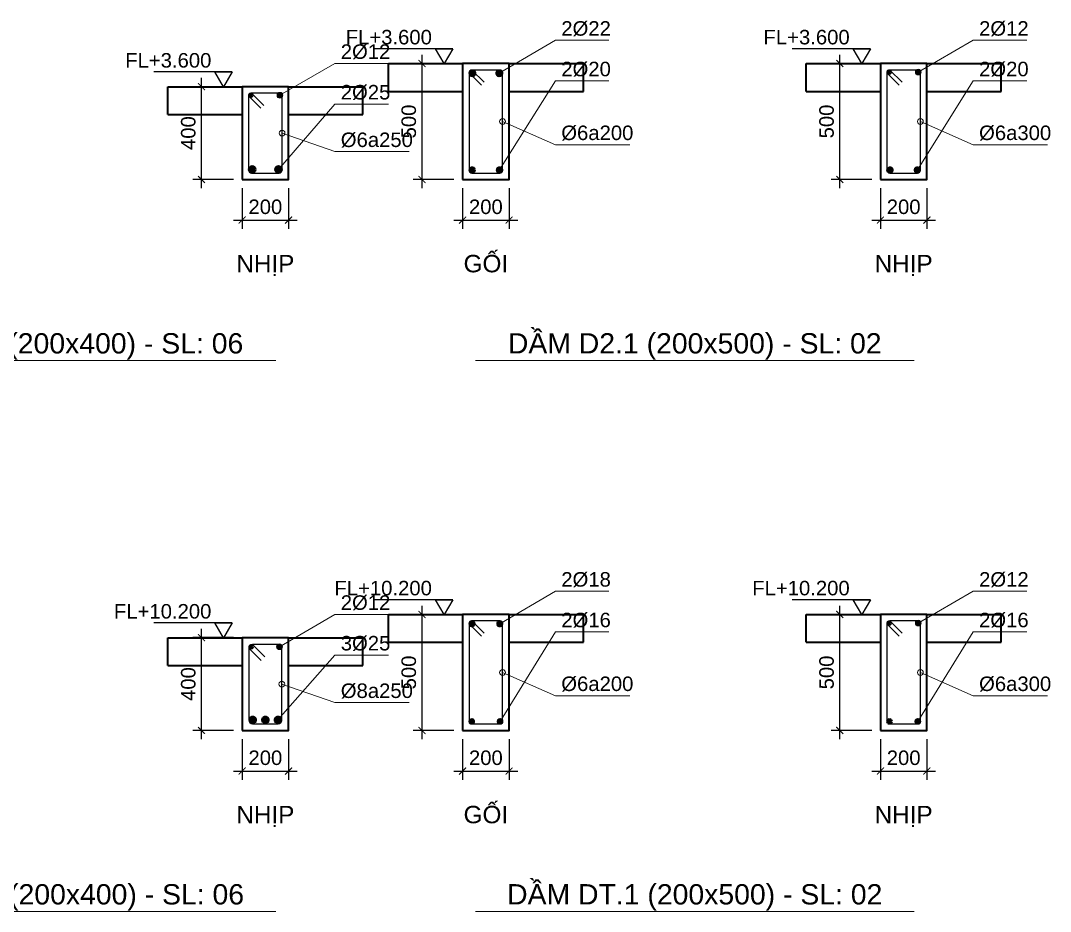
# Model space of a CAD drawing. Header units: millimetres. Extents: x 0 to 198549, y -2709 to 29882.
# Drawn here: x 134509 to 138946, y 3112 to 6952 of the extents above; entities that cross this region are included whole.
import ezdxf
from ezdxf.enums import TextEntityAlignment as Align

# ---------------------------------------------------------------- set-up
doc = ezdxf.new("R2010")
doc.units = ezdxf.units.MM
doc.header["$LTSCALE"] = 40
for name, color, linetype, lineweight in [('S-ANNO-DIMS', 1, 'Continuous', 18), ('S-ANNO-SYMB', 7, 'Continuous', 25), ('S-ANNO-TEXT', 7, 'Continuous', 18), ('S-CONC', 7, 'Continuous', 35), ('S-REBR', 1, 'Continuous', 50), ('S-REBR-STIR', 3, 'Continuous', 25)]:
    doc.layers.add(name, color=color, linetype=linetype, lineweight=lineweight)
doc.styles.add('MCP-ARIAL', font='arial.ttf')
doc.dimstyles.new('MCP-1-25', dxfattribs={"dimscale": 25, "dimtxt": 2.5, "dimasz": 1.2, "dimexe": 1.5, "dimexo": 1.5, "dimgap": 1, "dimtad": 1, "dimdec": 0, "dimdsep": 46, "dimtxsty": 'MCP-ARIAL', "dimblk": 'ARCHTICK', "dimblk1": 'ARCHTICK', "dimblk2": 'ARCHTICK', "dimcen": 0.09, "dimdle": 1.5, "dimclrd": 256, "dimclre": 256, "dimclrt": 256, "dimadec": 0, "dimazin": 0, "dimtfac": 1, "dimtdec": 4, "dimtix": 1, "dimtmove": 2, "dimatfit": 3, "dimfxl": 1, "dimtolj": 1, "dimtzin": 0, "dimarcsym": 0})

# ---------------------------------------------------------------- blocks, each defined once
blk = doc.blocks.new('_ArchTick')
at = {"color": 0, "linetype": 'ByBlock', "const_width": 0.15}
blk.add_lwpolyline([(-0.5, -0.5), (0.5, 0.5)], dxfattribs=at)
blk = doc.blocks.new('*D58')
at = {"layer": 'Defpoints', "color": 0, "transparency": 16777216}
for p in [(135463.7, 6266.7), (135663.7, 6266.7), (135663.7, 6091.7)]:
    blk.add_point(p, dxfattribs=at)
at = {"layer": 'S-ANNO-DIMS', "lineweight": -2, "transparency": 16777216}
for p, q in [((135463.7, 6229.2), (135463.7, 6054.2)), ((135663.7, 6229.2), (135663.7, 6054.2)), ((135426.2, 6091.7), (135701.2, 6091.7))]:
    blk.add_line(p, q, dxfattribs=at)
at = {"layer": 'S-ANNO-DIMS', "lineweight": -2, "transparency": 16777216, "xscale": 30, "yscale": 30, "zscale": 30, "rotation": 180}
blk.add_blockref('_ArchTick', (135463.7, 6091.7), dxfattribs=at)
at = {"layer": 'S-ANNO-DIMS', "lineweight": -2, "transparency": 16777216, "xscale": 30, "yscale": 30, "zscale": 30}
blk.add_blockref('_ArchTick', (135663.7, 6091.7), dxfattribs=at)
at = {"layer": 'S-ANNO-DIMS', "transparency": 16777216, "insert": (135563.7, 6148.6), "char_height": 62.5, "attachment_point": 5, "style": 'MCP-ARIAL'}
blk.add_mtext('\\A1;200', dxfattribs=at)
blk = doc.blocks.new('*D59')
at = {"layer": 'Defpoints', "color": 0, "transparency": 16777216}
for p in [(135288.7, 6666.7), (135463.7, 6666.7), (135463.7, 6266.7)]:
    blk.add_point(p, dxfattribs=at)
at = {"layer": 'S-ANNO-DIMS', "lineweight": -2, "transparency": 16777216}
for p, q in [((135288.7, 6229.2), (135288.7, 6704.2)), ((135426.2, 6666.7), (135251.2, 6666.7)), ((135426.2, 6266.7), (135251.2, 6266.7))]:
    blk.add_line(p, q, dxfattribs=at)
at = {"layer": 'S-ANNO-DIMS', "lineweight": -2, "transparency": 16777216, "xscale": 30, "yscale": 30, "zscale": 30}
for p, rotation in [((135288.7, 6666.7), 90), ((135288.7, 6266.7), 270)]:
    blk.add_blockref('_ArchTick', p, dxfattribs=dict(at, rotation=rotation))
at = {"layer": 'S-ANNO-DIMS', "transparency": 16777216, "insert": (135231.8, 6466.7), "char_height": 62.5, "attachment_point": 5, "rotation": 90, "style": 'MCP-ARIAL'}
blk.add_mtext('\\A1;400', dxfattribs=at)
blk = doc.blocks.new('MCP_COTE_TRAI')
blk.add_line((1.5, 2.55), (-12, 2.55))
blk.add_lwpolyline([(0, 0), (-1.5, 2.55), (1.5, 2.55)], close=True)
at = {"style": 'MCP-ARIAL'}
blk.add_attdef('COTE', text='', height=2.5, dxfattribs=at).set_placement((-2.1, 3.3), align=Align.RIGHT)
blk = doc.blocks.new('*D60')
at = {"layer": 'Defpoints', "color": 0, "transparency": 16777216}
for p in [(136413.7, 6266.7), (136613.7, 6266.7), (136613.7, 6091.7)]:
    blk.add_point(p, dxfattribs=at)
at = {"layer": 'S-ANNO-DIMS', "lineweight": -2, "transparency": 16777216}
for p, q in [((136413.7, 6229.2), (136413.7, 6054.2)), ((136613.7, 6229.2), (136613.7, 6054.2)), ((136376.2, 6091.7), (136651.2, 6091.7))]:
    blk.add_line(p, q, dxfattribs=at)
at = {"layer": 'S-ANNO-DIMS', "lineweight": -2, "transparency": 16777216, "xscale": 30, "yscale": 30, "zscale": 30, "rotation": 180}
blk.add_blockref('_ArchTick', (136413.7, 6091.7), dxfattribs=at)
at = {"layer": 'S-ANNO-DIMS', "lineweight": -2, "transparency": 16777216, "xscale": 30, "yscale": 30, "zscale": 30}
blk.add_blockref('_ArchTick', (136613.7, 6091.7), dxfattribs=at)
at = {"layer": 'S-ANNO-DIMS', "transparency": 16777216, "insert": (136513.7, 6148.6), "char_height": 62.5, "attachment_point": 5, "style": 'MCP-ARIAL'}
blk.add_mtext('\\A1;200', dxfattribs=at)
blk = doc.blocks.new('*D61')
at = {"layer": 'Defpoints', "color": 0, "transparency": 16777216}
for p in [(136238.7, 6766.7), (136413.7, 6766.7), (136413.7, 6266.7)]:
    blk.add_point(p, dxfattribs=at)
at = {"layer": 'S-ANNO-DIMS', "lineweight": -2, "transparency": 16777216}
for p, q in [((136238.7, 6229.2), (136238.7, 6804.2)), ((136376.2, 6766.7), (136201.2, 6766.7)), ((136376.2, 6266.7), (136201.2, 6266.7))]:
    blk.add_line(p, q, dxfattribs=at)
at = {"layer": 'S-ANNO-DIMS', "lineweight": -2, "transparency": 16777216, "xscale": 30, "yscale": 30, "zscale": 30}
for p, rotation in [((136238.7, 6766.7), 90), ((136238.7, 6266.7), 270)]:
    blk.add_blockref('_ArchTick', p, dxfattribs=dict(at, rotation=rotation))
at = {"layer": 'S-ANNO-DIMS', "transparency": 16777216, "insert": (136181.8, 6516.7), "char_height": 62.5, "attachment_point": 5, "rotation": 90, "style": 'MCP-ARIAL'}
blk.add_mtext('\\A1;500', dxfattribs=at)
blk = doc.blocks.new('*D62')
at = {"layer": 'Defpoints', "color": 0, "transparency": 16777216}
for p in [(138213.7, 6266.7), (138413.7, 6266.7), (138413.7, 6091.7)]:
    blk.add_point(p, dxfattribs=at)
at = {"layer": 'S-ANNO-DIMS', "lineweight": -2, "transparency": 16777216}
for p, q in [((138213.7, 6229.2), (138213.7, 6054.2)), ((138413.7, 6229.2), (138413.7, 6054.2)), ((138176.2, 6091.7), (138451.2, 6091.7))]:
    blk.add_line(p, q, dxfattribs=at)
at = {"layer": 'S-ANNO-DIMS', "lineweight": -2, "transparency": 16777216, "xscale": 30, "yscale": 30, "zscale": 30, "rotation": 180}
blk.add_blockref('_ArchTick', (138213.7, 6091.7), dxfattribs=at)
at = {"layer": 'S-ANNO-DIMS', "lineweight": -2, "transparency": 16777216, "xscale": 30, "yscale": 30, "zscale": 30}
blk.add_blockref('_ArchTick', (138413.7, 6091.7), dxfattribs=at)
at = {"layer": 'S-ANNO-DIMS', "transparency": 16777216, "insert": (138313.7, 6148.6), "char_height": 62.5, "attachment_point": 5, "style": 'MCP-ARIAL'}
blk.add_mtext('\\A1;200', dxfattribs=at)
blk = doc.blocks.new('*D63')
at = {"layer": 'Defpoints', "color": 0, "transparency": 16777216}
for p in [(138038.7, 6766.7), (138213.7, 6766.7), (138213.7, 6266.7)]:
    blk.add_point(p, dxfattribs=at)
at = {"layer": 'S-ANNO-DIMS', "lineweight": -2, "transparency": 16777216}
for p, q in [((138038.7, 6229.2), (138038.7, 6804.2)), ((138176.2, 6766.7), (138001.2, 6766.7)), ((138176.2, 6266.7), (138001.2, 6266.7))]:
    blk.add_line(p, q, dxfattribs=at)
at = {"layer": 'S-ANNO-DIMS', "lineweight": -2, "transparency": 16777216, "xscale": 30, "yscale": 30, "zscale": 30}
for p, rotation in [((138038.7, 6766.7), 90), ((138038.7, 6266.7), 270)]:
    blk.add_blockref('_ArchTick', p, dxfattribs=dict(at, rotation=rotation))
at = {"layer": 'S-ANNO-DIMS', "transparency": 16777216, "insert": (137981.8, 6516.7), "char_height": 62.5, "attachment_point": 5, "rotation": 90, "style": 'MCP-ARIAL'}
blk.add_mtext('\\A1;500', dxfattribs=at)
blk = doc.blocks.new('*D74')
at = {"layer": 'Defpoints', "color": 0, "transparency": 16777216}
for p in [(135463.7, 3891.7), (135663.7, 3891.7), (135663.7, 3716.7)]:
    blk.add_point(p, dxfattribs=at)
at = {"layer": 'S-ANNO-DIMS', "lineweight": -2, "transparency": 16777216}
for p, q in [((135463.7, 3854.2), (135463.7, 3679.2)), ((135663.7, 3854.2), (135663.7, 3679.2)), ((135426.2, 3716.7), (135701.2, 3716.7))]:
    blk.add_line(p, q, dxfattribs=at)
at = {"layer": 'S-ANNO-DIMS', "lineweight": -2, "transparency": 16777216, "xscale": 30, "yscale": 30, "zscale": 30, "rotation": 180}
blk.add_blockref('_ArchTick', (135463.7, 3716.7), dxfattribs=at)
at = {"layer": 'S-ANNO-DIMS', "lineweight": -2, "transparency": 16777216, "xscale": 30, "yscale": 30, "zscale": 30}
blk.add_blockref('_ArchTick', (135663.7, 3716.7), dxfattribs=at)
at = {"layer": 'S-ANNO-DIMS', "transparency": 16777216, "insert": (135563.7, 3773.6), "char_height": 62.5, "attachment_point": 5, "style": 'MCP-ARIAL'}
blk.add_mtext('\\A1;200', dxfattribs=at)
blk = doc.blocks.new('*D75')
at = {"layer": 'Defpoints', "color": 0, "transparency": 16777216}
for p in [(135288.7, 4291.7), (135463.7, 4291.7), (135463.7, 3891.7)]:
    blk.add_point(p, dxfattribs=at)
at = {"layer": 'S-ANNO-DIMS', "lineweight": -2, "transparency": 16777216}
for p, q in [((135288.7, 3854.2), (135288.7, 4329.2)), ((135426.2, 4291.7), (135251.2, 4291.7)), ((135426.2, 3891.7), (135251.2, 3891.7))]:
    blk.add_line(p, q, dxfattribs=at)
at = {"layer": 'S-ANNO-DIMS', "lineweight": -2, "transparency": 16777216, "xscale": 30, "yscale": 30, "zscale": 30}
for p, rotation in [((135288.7, 4291.7), 90), ((135288.7, 3891.7), 270)]:
    blk.add_blockref('_ArchTick', p, dxfattribs=dict(at, rotation=rotation))
at = {"layer": 'S-ANNO-DIMS', "transparency": 16777216, "insert": (135231.8, 4091.7), "char_height": 62.5, "attachment_point": 5, "rotation": 90, "style": 'MCP-ARIAL'}
blk.add_mtext('\\A1;400', dxfattribs=at)
blk = doc.blocks.new('*D76')
at = {"layer": 'Defpoints', "color": 0, "transparency": 16777216}
for p in [(136413.7, 3891.7), (136613.7, 3891.7), (136613.7, 3716.7)]:
    blk.add_point(p, dxfattribs=at)
at = {"layer": 'S-ANNO-DIMS', "lineweight": -2, "transparency": 16777216}
for p, q in [((136413.7, 3854.2), (136413.7, 3679.2)), ((136613.7, 3854.2), (136613.7, 3679.2)), ((136376.2, 3716.7), (136651.2, 3716.7))]:
    blk.add_line(p, q, dxfattribs=at)
at = {"layer": 'S-ANNO-DIMS', "lineweight": -2, "transparency": 16777216, "xscale": 30, "yscale": 30, "zscale": 30, "rotation": 180}
blk.add_blockref('_ArchTick', (136413.7, 3716.7), dxfattribs=at)
at = {"layer": 'S-ANNO-DIMS', "lineweight": -2, "transparency": 16777216, "xscale": 30, "yscale": 30, "zscale": 30}
blk.add_blockref('_ArchTick', (136613.7, 3716.7), dxfattribs=at)
at = {"layer": 'S-ANNO-DIMS', "transparency": 16777216, "insert": (136513.7, 3773.6), "char_height": 62.5, "attachment_point": 5, "style": 'MCP-ARIAL'}
blk.add_mtext('\\A1;200', dxfattribs=at)
blk = doc.blocks.new('*D77')
at = {"layer": 'Defpoints', "color": 0, "transparency": 16777216}
for p in [(136238.7, 4391.7), (136413.7, 4391.7), (136413.7, 3891.7)]:
    blk.add_point(p, dxfattribs=at)
at = {"layer": 'S-ANNO-DIMS', "lineweight": -2, "transparency": 16777216}
for p, q in [((136238.7, 3854.2), (136238.7, 4429.2)), ((136376.2, 4391.7), (136201.2, 4391.7)), ((136376.2, 3891.7), (136201.2, 3891.7))]:
    blk.add_line(p, q, dxfattribs=at)
at = {"layer": 'S-ANNO-DIMS', "lineweight": -2, "transparency": 16777216, "xscale": 30, "yscale": 30, "zscale": 30}
for p, rotation in [((136238.7, 4391.7), 90), ((136238.7, 3891.7), 270)]:
    blk.add_blockref('_ArchTick', p, dxfattribs=dict(at, rotation=rotation))
at = {"layer": 'S-ANNO-DIMS', "transparency": 16777216, "insert": (136181.8, 4141.7), "char_height": 62.5, "attachment_point": 5, "rotation": 90, "style": 'MCP-ARIAL'}
blk.add_mtext('\\A1;500', dxfattribs=at)
blk = doc.blocks.new('*D78')
at = {"layer": 'Defpoints', "color": 0, "transparency": 16777216}
for p in [(138213.7, 3891.7), (138413.7, 3891.7), (138413.7, 3716.7)]:
    blk.add_point(p, dxfattribs=at)
at = {"layer": 'S-ANNO-DIMS', "lineweight": -2, "transparency": 16777216}
for p, q in [((138213.7, 3854.2), (138213.7, 3679.2)), ((138413.7, 3854.2), (138413.7, 3679.2)), ((138176.2, 3716.7), (138451.2, 3716.7))]:
    blk.add_line(p, q, dxfattribs=at)
at = {"layer": 'S-ANNO-DIMS', "lineweight": -2, "transparency": 16777216, "xscale": 30, "yscale": 30, "zscale": 30, "rotation": 180}
blk.add_blockref('_ArchTick', (138213.7, 3716.7), dxfattribs=at)
at = {"layer": 'S-ANNO-DIMS', "lineweight": -2, "transparency": 16777216, "xscale": 30, "yscale": 30, "zscale": 30}
blk.add_blockref('_ArchTick', (138413.7, 3716.7), dxfattribs=at)
at = {"layer": 'S-ANNO-DIMS', "transparency": 16777216, "insert": (138313.7, 3773.6), "char_height": 62.5, "attachment_point": 5, "style": 'MCP-ARIAL'}
blk.add_mtext('\\A1;200', dxfattribs=at)
blk = doc.blocks.new('*D79')
at = {"layer": 'Defpoints', "color": 0, "transparency": 16777216}
for p in [(138038.7, 4391.7), (138213.7, 4391.7), (138213.7, 3891.7)]:
    blk.add_point(p, dxfattribs=at)
at = {"layer": 'S-ANNO-DIMS', "lineweight": -2, "transparency": 16777216}
for p, q in [((138038.7, 3854.2), (138038.7, 4429.2)), ((138176.2, 4391.7), (138001.2, 4391.7)), ((138176.2, 3891.7), (138001.2, 3891.7))]:
    blk.add_line(p, q, dxfattribs=at)
at = {"layer": 'S-ANNO-DIMS', "lineweight": -2, "transparency": 16777216, "xscale": 30, "yscale": 30, "zscale": 30}
for p, rotation in [((138038.7, 4391.7), 90), ((138038.7, 3891.7), 270)]:
    blk.add_blockref('_ArchTick', p, dxfattribs=dict(at, rotation=rotation))
at = {"layer": 'S-ANNO-DIMS', "transparency": 16777216, "insert": (137981.8, 4141.7), "char_height": 62.5, "attachment_point": 5, "rotation": 90, "style": 'MCP-ARIAL'}
blk.add_mtext('\\A1;500', dxfattribs=at)

msp = doc.modelspace()

# ---------------------------------------------------------------- hatches: boundary and pattern name
at = {"layer": 'S-REBR'}
for points in [[(136466.662, 6724.656), (136465.192, 6730.156), (136461.162, 6734.186), (136455.662, 6735.656), (136450.162, 6734.186), (136446.132, 6730.156), (136444.662, 6724.656), (136446.132, 6719.156), (136450.162, 6715.126), (136455.662, 6713.656), (136461.162, 6715.126), (136465.192, 6719.156)], [(136582.662, 6724.656), (136581.192, 6730.156), (136577.162, 6734.186), (136571.662, 6735.656), (136566.162, 6734.186), (136562.132, 6730.156), (136560.662, 6724.656), (136562.132, 6719.156), (136566.162, 6715.126), (136571.662, 6713.656), (136577.162, 6715.126), (136581.192, 6719.156)], [(138256.662, 6729.656), (138255.862, 6732.656), (138253.662, 6734.856), (138250.662, 6735.656), (138247.662, 6734.856), (138245.462, 6732.656), (138244.662, 6729.656), (138245.462, 6726.656), (138247.662, 6724.456), (138250.662, 6723.656), (138253.662, 6724.456), (138255.862, 6726.656)], [(138382.662, 6729.656), (138381.862, 6732.656), (138379.662, 6734.856), (138376.662, 6735.656), (138373.662, 6734.856), (138371.462, 6732.656), (138370.662, 6729.656), (138371.462, 6726.656), (138373.662, 6724.456), (138376.662, 6723.656), (138379.662, 6724.456), (138381.862, 6726.656)], [(135506.662, 6629.656), (135505.862, 6632.656), (135503.662, 6634.856), (135500.662, 6635.656), (135497.662, 6634.856), (135495.462, 6632.656), (135494.662, 6629.656), (135495.462, 6626.656), (135497.662, 6624.456), (135500.662, 6623.656), (135503.662, 6624.456), (135505.862, 6626.656)], [(135632.662, 6629.656), (135631.862, 6632.656), (135629.662, 6634.856), (135626.662, 6635.656), (135623.662, 6634.856), (135621.462, 6632.656), (135620.662, 6629.656), (135621.462, 6626.656), (135623.662, 6624.456), (135626.662, 6623.656), (135629.662, 6624.456), (135631.862, 6626.656)], [(135519.662, 6310.156), (135517.992, 6316.406), (135513.412, 6320.986), (135507.162, 6322.656), (135500.912, 6320.986), (135496.332, 6316.406), (135494.662, 6310.156), (135496.332, 6303.906), (135500.912, 6299.326), (135507.162, 6297.656), (135513.412, 6299.326), (135517.992, 6303.906)], [(135632.662, 6310.156), (135630.992, 6316.406), (135626.412, 6320.986), (135620.162, 6322.656), (135613.912, 6320.986), (135609.332, 6316.406), (135607.662, 6310.156), (135609.332, 6303.906), (135613.912, 6299.326), (135620.162, 6297.656), (135626.412, 6299.326), (135630.992, 6303.906)], [(136464.662, 6307.656), (136463.322, 6312.656), (136459.662, 6316.316), (136454.662, 6317.656), (136449.662, 6316.316), (136446.002, 6312.656), (136444.662, 6307.656), (136446.002, 6302.656), (136449.662, 6298.996), (136454.662, 6297.656), (136459.662, 6298.996), (136463.322, 6302.656)], [(136582.662, 6307.656), (136581.322, 6312.656), (136577.662, 6316.316), (136572.662, 6317.656), (136567.662, 6316.316), (136564.002, 6312.656), (136562.662, 6307.656), (136564.002, 6302.656), (136567.662, 6298.996), (136572.662, 6297.656), (136577.662, 6298.996), (136581.322, 6302.656)], [(138264.662, 6307.656), (138263.322, 6312.656), (138259.662, 6316.316), (138254.662, 6317.656), (138249.662, 6316.316), (138246.002, 6312.656), (138244.662, 6307.656), (138246.002, 6302.656), (138249.662, 6298.996), (138254.662, 6297.656), (138259.662, 6298.996), (138263.322, 6302.656)], [(138382.662, 6307.656), (138381.322, 6312.656), (138377.662, 6316.316), (138372.662, 6317.656), (138367.662, 6316.316), (138364.002, 6312.656), (138362.662, 6307.656), (138364.002, 6302.656), (138367.662, 6298.996), (138372.662, 6297.656), (138377.662, 6298.996), (138381.322, 6302.656)], [(136462.662, 4351.656), (136461.452, 4356.156), (136458.162, 4359.446), (136453.662, 4360.656), (136449.162, 4359.446), (136445.872, 4356.156), (136444.662, 4351.656), (136445.872, 4347.156), (136449.162, 4343.866), (136453.662, 4342.656), (136458.162, 4343.866), (136461.452, 4347.156)], [(136582.662, 4351.656), (136581.452, 4356.156), (136578.162, 4359.446), (136573.662, 4360.656), (136569.162, 4359.446), (136565.872, 4356.156), (136564.662, 4351.656), (136565.872, 4347.156), (136569.162, 4343.866), (136573.662, 4342.656), (136578.162, 4343.866), (136581.452, 4347.156)], [(138256.662, 4354.656), (138255.862, 4357.656), (138253.662, 4359.856), (138250.662, 4360.656), (138247.662, 4359.856), (138245.462, 4357.656), (138244.662, 4354.656), (138245.462, 4351.656), (138247.662, 4349.456), (138250.662, 4348.656), (138253.662, 4349.456), (138255.862, 4351.656)], [(138382.662, 4354.656), (138381.862, 4357.656), (138379.662, 4359.856), (138376.662, 4360.656), (138373.662, 4359.856), (138371.462, 4357.656), (138370.662, 4354.656), (138371.462, 4351.656), (138373.662, 4349.456), (138376.662, 4348.656), (138379.662, 4349.456), (138381.862, 4351.656)], [(135508.662, 4252.656), (135507.862, 4255.656), (135505.662, 4257.856), (135502.662, 4258.656), (135499.662, 4257.856), (135497.462, 4255.656), (135496.662, 4252.656), (135497.462, 4249.656), (135499.662, 4247.456), (135502.662, 4246.656), (135505.662, 4247.456), (135507.862, 4249.656)], [(135630.662, 4252.656), (135629.862, 4255.656), (135627.662, 4257.856), (135624.662, 4258.656), (135621.662, 4257.856), (135619.462, 4255.656), (135618.662, 4252.656), (135619.462, 4249.656), (135621.662, 4247.456), (135624.662, 4246.656), (135627.662, 4247.456), (135629.862, 4249.656)], [(135521.662, 3937.156), (135519.992, 3943.406), (135515.412, 3947.986), (135509.162, 3949.656), (135502.912, 3947.986), (135498.332, 3943.406), (135496.662, 3937.156), (135498.332, 3930.906), (135502.912, 3926.326), (135509.162, 3924.656), (135515.412, 3926.326), (135519.992, 3930.906)], [(135576.162, 3937.156), (135574.492, 3943.406), (135569.912, 3947.986), (135563.662, 3949.656), (135557.412, 3947.986), (135552.832, 3943.406), (135551.162, 3937.156), (135552.832, 3930.906), (135557.412, 3926.326), (135563.662, 3924.656), (135569.912, 3926.326), (135574.492, 3930.906)], [(135630.662, 3937.156), (135628.992, 3943.406), (135624.412, 3947.986), (135618.162, 3949.656), (135611.912, 3947.986), (135607.332, 3943.406), (135605.662, 3937.156), (135607.332, 3930.906), (135611.912, 3926.326), (135618.162, 3924.656), (135624.412, 3926.326), (135628.992, 3930.906)], [(136460.662, 3930.656), (136459.592, 3934.656), (136456.662, 3937.586), (136452.662, 3938.656), (136448.662, 3937.586), (136445.732, 3934.656), (136444.662, 3930.656), (136445.732, 3926.656), (136448.662, 3923.726), (136452.662, 3922.656), (136456.662, 3923.726), (136459.592, 3926.656)], [(136582.662, 3930.656), (136581.592, 3934.656), (136578.662, 3937.586), (136574.662, 3938.656), (136570.662, 3937.586), (136567.732, 3934.656), (136566.662, 3930.656), (136567.732, 3926.656), (136570.662, 3923.726), (136574.662, 3922.656), (136578.662, 3923.726), (136581.592, 3926.656)], [(138260.662, 3930.656), (138259.592, 3934.656), (138256.662, 3937.586), (138252.662, 3938.656), (138248.662, 3937.586), (138245.732, 3934.656), (138244.662, 3930.656), (138245.732, 3926.656), (138248.662, 3923.726), (138252.662, 3922.656), (138256.662, 3923.726), (138259.592, 3926.656)], [(138382.662, 3930.656), (138381.592, 3934.656), (138378.662, 3937.586), (138374.662, 3938.656), (138370.662, 3937.586), (138367.732, 3934.656), (138366.662, 3930.656), (138367.732, 3926.656), (138370.662, 3923.726), (138374.662, 3922.656), (138378.662, 3923.726), (138381.592, 3926.656)]]:
    msp.add_hatch(color=256, dxfattribs=at).paths.add_polyline_path(points, flags=16)

# ---------------------------------------------------------------- linework, layer by layer
at = {"layer": 'S-ANNO-TEXT'}
for p, q in [((133718.662, 5486.656), (135608.662, 5486.656)), ((136468.662, 5486.656), (138358.662, 5486.656)), ((133718.662, 3111.656), (135608.662, 3111.656)), ((136468.662, 3111.656), (138358.662, 3111.656))]:
    msp.add_line(p, q, dxfattribs=at)
for points in [[(136571.662, 6724.656), (136813.662, 6866.656), (137043.662, 6866.656)], [(138376.662, 6729.656), (138613.662, 6866.656), (138843.662, 6866.656)], [(135626.662, 6629.656), (135863.662, 6766.656), (136093.662, 6766.656)], [(136572.662, 6307.656), (136813.662, 6691.656), (137043.662, 6691.656)], [(138372.662, 6307.656), (138613.662, 6691.656), (138843.662, 6691.656)], [(135620.162, 6310.156), (135863.662, 6591.656), (136093.662, 6591.656)], [(136585.662, 6516.656), (136813.662, 6416.656), (137133.662, 6416.656)], [(138385.662, 6516.656), (138613.662, 6416.656), (138933.662, 6416.656)], [(135635.662, 6466.656), (135863.662, 6386.656), (136183.662, 6386.656)], [(136573.662, 4351.656), (136813.662, 4491.656), (137043.662, 4491.656)], [(138376.662, 4354.656), (138613.662, 4491.656), (138843.662, 4491.656)], [(135624.662, 4252.656), (135863.662, 4391.656), (136093.662, 4391.656)], [(136574.662, 3930.656), (136813.662, 4316.656), (137043.662, 4316.656)], [(138374.662, 3930.656), (138613.662, 4316.656), (138843.662, 4316.656)], [(135618.162, 3937.156), (135863.662, 4216.656), (136093.662, 4216.656)], [(136585.662, 4141.656), (136813.662, 4041.656), (137133.662, 4041.656)], [(138385.662, 4141.656), (138613.662, 4041.656), (138933.662, 4041.656)], [(135634.662, 4091.656), (135863.662, 4011.656), (136183.662, 4011.656)]]:
    msp.add_lwpolyline(points, dxfattribs=at)
for centre in [(136571.662, 6724.656), (138376.662, 6729.656), (135626.662, 6629.656), (136585.662, 6516.656), (138385.662, 6516.656), (135635.662, 6466.656), (135620.162, 6310.156), (136572.662, 6307.656), (138372.662, 6307.656), (136573.662, 4351.656), (138376.662, 4354.656), (135624.662, 4252.656), (136585.662, 4141.656), (138385.662, 4141.656), (135634.662, 4091.656), (135618.162, 3937.156), (136574.662, 3930.656), (138374.662, 3930.656)]:
    msp.add_circle(centre, 12.5, dxfattribs=at)
at = {"layer": 'S-CONC'}
for p, q in [((136093.662, 6766.656), (136413.662, 6766.656)), ((136093.662, 6646.656), (136093.662, 6766.656)), ((136613.662, 6766.656), (136933.662, 6766.656)), ((136933.662, 6646.656), (136933.662, 6766.656)), ((137893.662, 6766.656), (138213.662, 6766.656)), ((137893.662, 6646.656), (137893.662, 6766.656)), ((138413.662, 6766.656), (138733.662, 6766.656)), ((138733.662, 6646.656), (138733.662, 6766.656)), ((135143.662, 6666.656), (135463.662, 6666.656)), ((135143.662, 6546.656), (135143.662, 6666.656)), ((135663.662, 6666.656), (135983.662, 6666.656)), ((135983.662, 6546.656), (135983.662, 6666.656)), ((136093.662, 6646.656), (136413.662, 6646.656)), ((136613.662, 6646.656), (136933.662, 6646.656)), ((137893.662, 6646.656), (138213.662, 6646.656)), ((138413.662, 6646.656), (138733.662, 6646.656)), ((135143.662, 6546.656), (135463.662, 6546.656)), ((135663.662, 6546.656), (135983.662, 6546.656)), ((136093.662, 4391.656), (136413.662, 4391.656)), ((136093.662, 4271.656), (136093.662, 4391.656)), ((136613.662, 4391.656), (136933.662, 4391.656)), ((136933.662, 4271.656), (136933.662, 4391.656)), ((137893.662, 4391.656), (138213.662, 4391.656)), ((137893.662, 4271.656), (137893.662, 4391.656)), ((138413.662, 4391.656), (138733.662, 4391.656)), ((138733.662, 4271.656), (138733.662, 4391.656)), ((135143.662, 4291.656), (135463.662, 4291.656)), ((135143.662, 4171.656), (135143.662, 4291.656)), ((135663.662, 4291.656), (135983.662, 4291.656)), ((135983.662, 4171.656), (135983.662, 4291.656)), ((136093.662, 4271.656), (136413.662, 4271.656)), ((136613.662, 4271.656), (136933.662, 4271.656)), ((137893.662, 4271.656), (138213.662, 4271.656)), ((138413.662, 4271.656), (138733.662, 4271.656)), ((135143.662, 4171.656), (135463.662, 4171.656)), ((135663.662, 4171.656), (135983.662, 4171.656))]:
    msp.add_line(p, q, dxfattribs=at)
for points in [[(136413.662, 6266.656), (136613.662, 6266.656), (136613.662, 6766.656), (136413.662, 6766.656)], [(138213.662, 6266.656), (138413.662, 6266.656), (138413.662, 6766.656), (138213.662, 6766.656)], [(135463.662, 6266.656), (135663.662, 6266.656), (135663.662, 6666.656), (135463.662, 6666.656)], [(136413.662, 3891.656), (136613.662, 3891.656), (136613.662, 4391.656), (136413.662, 4391.656)], [(138213.662, 3891.656), (138413.662, 3891.656), (138413.662, 4391.656), (138213.662, 4391.656)], [(135463.662, 3891.656), (135663.662, 3891.656), (135663.662, 4291.656), (135463.662, 4291.656)]]:
    msp.add_lwpolyline(points, close=True, dxfattribs=at)
at = {"layer": 'S-REBR'}
for centre, radius in [((136455.662, 6724.656), 11), ((136571.662, 6724.656), 11), ((138250.662, 6729.656), 6), ((138376.662, 6729.656), 6), ((135500.662, 6629.656), 6), ((135626.662, 6629.656), 6), ((135507.162, 6310.156), 12.5), ((135620.162, 6310.156), 12.5), ((136454.662, 6307.656), 10), ((136572.662, 6307.656), 10), ((138254.662, 6307.656), 10), ((138372.662, 6307.656), 10), ((136453.662, 4351.656), 9), ((136573.662, 4351.656), 9), ((138250.662, 4354.656), 6), ((138376.662, 4354.656), 6), ((135502.662, 4252.656), 6), ((135624.662, 4252.656), 6), ((135509.162, 3937.156), 12.5), ((135563.662, 3937.156), 12.5), ((135618.162, 3937.156), 12.5), ((136452.662, 3930.656), 8), ((136574.662, 3930.656), 8), ((138252.662, 3930.656), 8), ((138374.662, 3930.656), 8)]:
    msp.add_circle(centre, radius, dxfattribs=at)
at = {"layer": 'S-REBR-STIR'}
for p, q in [((136441.662, 6726.656), (136494.692, 6673.626)), ((136453.662, 6738.656), (136506.692, 6685.626)), ((138241.662, 6726.656), (138294.692, 6673.626)), ((138253.662, 6738.656), (138306.692, 6685.626)), ((135491.662, 6626.656), (135544.692, 6573.626)), ((135503.662, 6638.656), (135556.692, 6585.626)), ((136441.662, 4351.656), (136494.692, 4298.626)), ((136453.662, 4363.656), (136506.692, 4310.626)), ((138241.662, 4351.656), (138294.692, 4298.626)), ((138253.662, 4363.656), (138306.692, 4310.626)), ((135508.662, 4262.656), (135561.692, 4209.626)), ((135492.662, 4246.656), (135545.692, 4193.626))]:
    msp.add_line(p, q, dxfattribs=at)
for points in [[(136453.662, 6294.656), (136573.662, 6294.656, 0.41421356), (136585.662, 6306.656), (136585.662, 6726.656, 0.41421356), (136573.662, 6738.656), (136453.662, 6738.656, 0.41421356), (136441.662, 6726.656), (136441.662, 6306.656, 0.41421356)], [(138253.662, 6294.656), (138373.662, 6294.656, 0.41421356), (138385.662, 6306.656), (138385.662, 6726.656, 0.41421356), (138373.662, 6738.656), (138253.662, 6738.656, 0.41421356), (138241.662, 6726.656), (138241.662, 6306.656, 0.41421356)], [(135503.662, 6294.656), (135623.662, 6294.656, 0.41421356), (135635.662, 6306.656), (135635.662, 6626.656, 0.41421356), (135623.662, 6638.656), (135503.662, 6638.656, 0.41421356), (135491.662, 6626.656), (135491.662, 6306.656, 0.41421356)], [(136453.662, 3919.656), (136573.662, 3919.656, 0.41421356), (136585.662, 3931.656), (136585.662, 4351.656, 0.41421356), (136573.662, 4363.656), (136453.662, 4363.656, 0.41421356), (136441.662, 4351.656), (136441.662, 3931.656, 0.41421356)], [(138253.662, 3919.656), (138373.662, 3919.656, 0.41421356), (138385.662, 3931.656), (138385.662, 4351.656, 0.41421356), (138373.662, 4363.656), (138253.662, 4363.656, 0.41421356), (138241.662, 4351.656), (138241.662, 3931.656, 0.41421356)], [(135508.662, 3920.656), (135618.662, 3920.656, 0.41421356), (135634.662, 3936.656), (135634.662, 4246.656, 0.41421356), (135618.662, 4262.656), (135508.662, 4262.656, 0.41421356), (135492.662, 4246.656), (135492.662, 3936.656, 0.41421356)]]:
    msp.add_lwpolyline(points, format="xyb", close=True, dxfattribs=at)

# ---------------------------------------------------------------- block references
at = {"layer": 'S-ANNO-SYMB', "xscale": 25, "yscale": 25, "zscale": 25}
for p, values in [((136333.662, 6766.656), {'COTE': 'FL+3.600'}), ((138133.662, 6766.656), {'COTE': 'FL+3.600'}), ((135383.662, 6666.656), {'COTE': 'FL+3.600'}), ((136333.662, 4391.656), {'COTE': 'FL+10.200'}), ((138133.662, 4391.656), {'COTE': 'FL+10.200'}), ((135383.662, 4291.656), {'COTE': 'FL+10.200'})]:
    msp.add_blockref('MCP_COTE_TRAI', p, dxfattribs=at).add_auto_attribs(values)

# ---------------------------------------------------------------- texts
at = {"layer": 'S-ANNO-TEXT', "style": 'MCP-ARIAL'}
for s, p in [('2Ø22', (136838.662, 6886.656)), ('2Ø12', (138638.662, 6886.656)), ('2Ø12', (135888.662, 6786.656)), ('2Ø20', (136838.662, 6711.656)), ('2Ø20', (138638.662, 6711.656)), ('2Ø25', (135888.662, 6611.656)), ('Ø6a200', (136838.662, 6436.656)), ('Ø6a300', (138638.662, 6436.656)), ('Ø6a250', (135888.662, 6406.656)), ('2Ø18', (136838.662, 4511.656)), ('2Ø12', (138638.662, 4511.656)), ('2Ø12', (135888.662, 4411.656)), ('2Ø16', (136838.662, 4336.656)), ('2Ø16', (138638.662, 4336.656)), ('3Ø25', (135888.662, 4236.656)), ('Ø6a200', (136838.662, 4061.656)), ('Ø6a300', (138638.662, 4061.656)), ('Ø8a250', (135888.662, 4031.656))]:
    msp.add_text(s, height=62.5, dxfattribs=at).set_placement(p)
for s, height, p in [('GỐI', 75, (136513.662, 5866.656)), ('NHỊP', 75, (135563.662, 5866.656)), ('NHỊP', 75, (138313.662, 5866.656)), ('DẦM D2.2 (200x400) - SL: 06', 87.5, (134663.662, 5516.656)), ('DẦM D2.1 (200x500) - SL: 02', 87.5, (137413.662, 5516.656)), ('NHỊP', 75, (135563.662, 3491.656)), ('GỐI', 75, (136513.662, 3491.656)), ('NHỊP', 75, (138313.662, 3491.656)), ('DẦM DT.2 (200x400) - SL: 06', 87.5, (134663.662, 3141.656)), ('DẦM DT.1 (200x500) - SL: 02', 87.5, (137413.662, 3141.656))]:
    msp.add_text(s, height=height, dxfattribs=at).set_placement(p, align=Align.CENTER)

# ---------------------------------------------------------------- dimensions: what is measured, and where the dimension line sits
at = {"layer": 'S-ANNO-DIMS'}
for base, p1, p2, picture, middle in [((136238.662, 6766.656), (136413.662, 6266.656), (136413.662, 6766.656), '*D61', (136181.751, 6516.656)), ((138038.662, 6766.656), (138213.662, 6266.656), (138213.662, 6766.656), '*D63', (137981.751, 6516.656)), ((135288.662, 6666.656), (135463.662, 6266.656), (135463.662, 6666.656), '*D59', (135231.751, 6466.656)), ((136238.662, 4391.656), (136413.662, 3891.656), (136413.662, 4391.656), '*D77', (136181.751, 4141.656)), ((138038.662, 4391.656), (138213.662, 3891.656), (138213.662, 4391.656), '*D79', (137981.751, 4141.656)), ((135288.662, 4291.656), (135463.662, 3891.656), (135463.662, 4291.656), '*D75', (135231.751, 4091.656))]:
    dim = msp.add_linear_dim(base=base, p1=p1, p2=p2, angle=90, dimstyle='MCP-1-25', dxfattribs=at)
    dim.commit()
    dim.dimension.update_dxf_attribs({"geometry": picture, "text_midpoint": middle})
for base, p1, p2, picture, middle in [((135663.662, 6091.656), (135463.662, 6266.656), (135663.662, 6266.656), '*D58', (135563.662, 6148.567)), ((136613.662, 6091.656), (136413.662, 6266.656), (136613.662, 6266.656), '*D60', (136513.662, 6148.567)), ((138413.662, 6091.656), (138213.662, 6266.656), (138413.662, 6266.656), '*D62', (138313.662, 6148.567)), ((135663.662, 3716.656), (135463.662, 3891.656), (135663.662, 3891.656), '*D74', (135563.662, 3773.567)), ((136613.662, 3716.656), (136413.662, 3891.656), (136613.662, 3891.656), '*D76', (136513.662, 3773.567)), ((138413.662, 3716.656), (138213.662, 3891.656), (138413.662, 3891.656), '*D78', (138313.662, 3773.567))]:
    dim = msp.add_linear_dim(base=base, p1=p1, p2=p2, dimstyle='MCP-1-25', dxfattribs=at)
    dim.commit()
    dim.dimension.update_dxf_attribs({"geometry": picture, "text_midpoint": middle})

doc.saveas('drawing.dxf')
